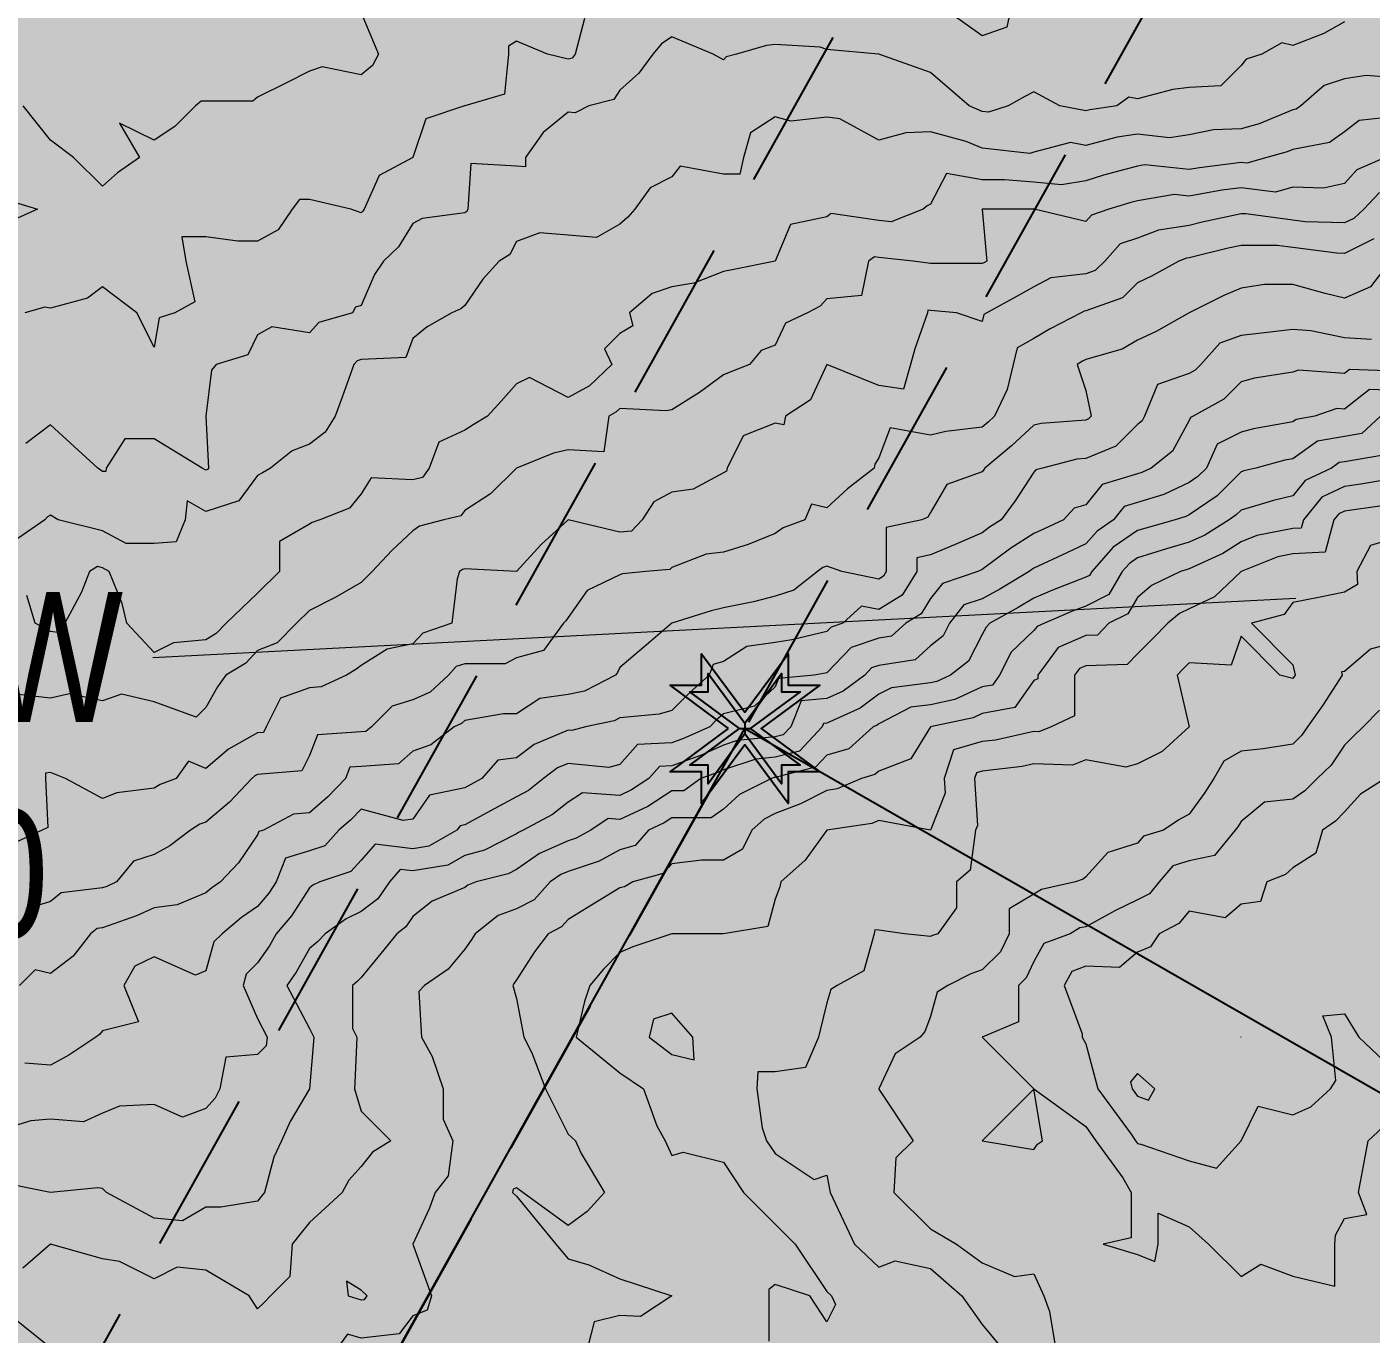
# Model space of a CAD drawing. Extents: x 532589 to 538856, y 6045658 to 6049082.
# Drawn here: x 533857.5 to 533960.9, y 6047280 to 6047380.6 of the extents above; entities that cross this region are included whole.
import ezdxf

# ---------------------------------------------------------------- set-up
doc = ezdxf.new("R2010")
doc.units = 0
doc.header["$LTSCALE"] = 5
doc.header["$PDSIZE"] = 0.5
doc.linetypes.add('foc-ACCESSROAD', pattern=[3.75, 2.5, -1.25])
doc.layers.get('Defpoints').update_dxf_attribs({"color": 9})
for name, color, linetype in [('C-AR', 13, 'foc-ACCESSROAD'), ('L-MON', 1, 'Continuous'), ('P-BUFFER-H 30m', 51, 'Continuous'), ('P-PROPOSED', 10, 'Continuous'), ('P-PROPOSED-H', 21, 'Continuous')]:
    doc.layers.add(name, color=color, linetype=linetype)
doc.layers.add('C-TOPO-MAJR', color=7, linetype='Continuous', lineweight=15, true_color=0xd3aa5f)
doc.layers.add('C-TOPO-MINR', color=7, linetype='Continuous', lineweight=13, true_color=0xe9d5af)
doc.layers.add('F-RW-T', color=190, linetype='Continuous', lineweight=9)
doc.styles.add('80CG', font='ARIALN.TTF', dxfattribs={"height": 10})
doc.dimstyles.new('Compass 5 000', dxfattribs={"dimscale": 5, "dimtxt": 9, "dimasz": 2, "dimexe": 0.2, "dimexo": 0.0625, "dimgap": 0.5, "dimtad": 0, "dimtih": 1, "dimtoh": 1, "dimzin": 0, "dimdsep": 46, "dimtxsty": '80CG', "dimcen": 0.1, "dimse1": 1, "dimse2": 1, "dimclrd": 256, "dimclrt": 256, "dimaunit": 1, "dimadec": 4, "dimazin": 0, "dimtfac": 0.06, "dimtofl": 0, "dimtmove": 0, "dimatfit": 1, "dimfxl": 0.2, "dimtolj": 1, "dimtzin": 0, "dimlwd": -1, "dimarcsym": 0})

# ---------------------------------------------------------------- blocks, each defined once
blk = doc.blocks.new('TEMP')
h = blk.add_hatch(color=255)
h.dxf.hatch_style = 1
h.paths.add_polyline_path([(0, 0.251), (-0.666, 1.152), (-0.666, 0.666), (-1.152, 0.666), (-0.251, 0), (-1.152, -0.666), (-0.666, -0.666), (-0.666, -1.152), (0, -0.251), (0.666, -1.152), (0.666, -0.666), (1.152, -0.666), (0.251, 0), (1.152, 0.666), (0.666, 0.666), (0.666, 1.152)])
h.paths.add_polyline_path([(0.566, 0.849), (0.566, 0.566), (0.849, 0.566), (0.083, 0), (0.849, -0.566), (0.566, -0.566), (0.566, -0.849), (0, -0.083), (-0.566, -0.849), (-0.566, -0.566), (-0.849, -0.566), (-0.083, 0), (-0.849, 0.566), (-0.566, 0.566), (-0.566, 0.849), (0, 0.083)], flags=16)
h = blk.add_hatch(color=1)
h.dxf.hatch_style = 1
h.paths.add_polyline_path([(0, 0.083), (-0.566, 0.849), (-0.566, 0.566), (-0.849, 0.566), (-0.083, 0), (-0.849, -0.566), (-0.566, -0.566), (-0.566, -0.849), (0, -0.083), (0.566, -0.849), (0.566, -0.566), (0.849, -0.566), (0.083, 0), (0.849, 0.566), (0.566, 0.566), (0.566, 0.849)])
at = {"color": 1}
for p, q in [((-0.083, 0), (0.083, 0)), ((0, 0.083), (0, -0.083))]:
    blk.add_line(p, q, dxfattribs=at)
at = {"color": 255, "flags": 128}
blk.add_lwpolyline([(-0.251, 0), (-1.152, 0.666), (-0.666, 0.666), (-0.666, 1.152), (0, 0.251), (0.666, 1.152), (0.666, 0.666), (1.152, 0.666), (0.251, 0), (1.152, -0.666), (0.666, -0.666), (0.666, -1.152), (0, -0.251), (-0.666, -1.152), (-0.666, -0.666), (-1.152, -0.666)], close=True, dxfattribs=at)
at = {"color": 1, "flags": 128}
blk.add_lwpolyline([(-0.083, 0), (-0.849, 0.566), (-0.566, 0.566), (-0.566, 0.849), (0, 0.083), (0.566, 0.849), (0.566, 0.566), (0.849, 0.566), (0.083, 0), (0.849, -0.566), (0.566, -0.566), (0.566, -0.849), (0, -0.083), (-0.566, -0.849), (-0.566, -0.566), (-0.849, -0.566)], close=True, dxfattribs=at)
blk = doc.blocks.new('*D570')
at = {"layer": 'Defpoints', "color": 0, "transparency": 16777216}
for p in [(533965.06, 6047337.11), (533985.67, 6047325.57), (533965.72, 6047324.53)]:
    blk.add_point(p, dxfattribs=at)
at = {"layer": 'F-RW-T', "transparency": 16777216}
for p, q in [((533995, 6047338.67), (534004.99, 6047339.2)), ((533955.08, 6047336.59), (533867.15, 6047332.01))]:
    blk.add_line(p, q, dxfattribs=at)
for points in [[(533994.91, 6047340.34), (533995.09, 6047337.01), (533985.01, 6047338.15)], [(533954.99, 6047338.26), (533955.16, 6047334.93), (533965.06, 6047337.11)]]:
    blk.add_solid(points, dxfattribs=at)
at = {"layer": 'F-RW-T', "transparency": 16777216, "insert": (533827.61, 6047332.01), "char_height": 10, "attachment_point": 5, "style": '80CG'}
blk.add_mtext('\\A1;Athabasca\\P20.00 P/L R/W\\PPLA 240970', dxfattribs=at)

msp = doc.modelspace()

# ---------------------------------------------------------------- hatches: boundary and pattern name
at = {"layer": 'P-BUFFER-H 30m'}
h = msp.add_hatch(color=256, dxfattribs=at)
h.dxf.hatch_style = 1
edge = h.paths.add_edge_path()
edge.add_line((533962.39, 6047413.291), (534135.818, 6047313.884))
edge.add_arc((534086.114, 6047227.17), 99.949, -29.1674, 60.17902, ccw=False)
edge.add_line((534173.389, 6047178.458), (534124.675, 6047091.178))
edge.add_arc((534037.4, 6047139.889), 99.949, 240.19293, 330.8326, ccw=False)
edge.add_line((533987.717, 6047053.163), (533814.265, 6047152.528))
edge.add_arc((533863.948, 6047239.254), 99.949, 150.83228, 240.19293, ccw=False)
edge.add_line((533776.673, 6047287.966), (533825.411, 6047375.289))
edge.add_arc((533912.686, 6047326.577), 99.949, 60.17902, 150.83228, ccw=False)
at = {"layer": 'P-PROPOSED-H'}
h = msp.add_hatch(color=256, dxfattribs=at)
h.dxf.hatch_style = 1
h.paths.add_polyline_path([(533912.686, 6047326.577), (534086.114, 6047227.17), (534037.4, 6047139.889), (533863.948, 6047239.254)])

# ---------------------------------------------------------------- linework, layer by layer
at = {"layer": 'C-AR', "flags": 128}
msp.add_lwpolyline([(533596.316, 6046643.489), (533602.891, 6046812.545), (533943.477, 6047422.759), (533956.785, 6047416.868), (533961.415, 6047413.882), (533622.68, 6046806.984), (533616.328, 6046643.67)], dxfattribs=at)
at = {"layer": 'C-TOPO-MAJR', "color": 9, "true_color": 0xbfbfbf, "flags": 128}
for points, elevation in [([(533962.801, 6047373.673), (533959.939, 6047373.377), (533958.819, 6047372.506), (533957.663, 6047371.672), (533954.837, 6047371.128), (533954.407, 6047370.946), (533952.846, 6047370.516), (533951.298, 6047370.073), (533950.856, 6047370.127), (533947.653, 6047369.736), (533946.874, 6047369.596), (533943.461, 6047369.947), (533942.892, 6047369.852), (533940.273, 6047369.153), (533938.911, 6047368.73), (533937.037, 6047368.407), (533934.929, 6047368.63), (533932.654, 6047368.809), (533930.947, 6047368.809), (533928.201, 6047369.28), (533926.966, 6047366.932), (533926.7, 6047366.8), (533926.396, 6047366.534), (533923.939, 6047365.578), (533922.984, 6047365.681), (533919.334, 6047366.202), (533919.002, 6047365.965), (533916.191, 6047365.363), (533915.021, 6047362.552), (533911.703, 6047361.888), (533911.039, 6047361.755), (533908.764, 6047360.845), (533907.057, 6047360.561), (533905.564, 6047360.064), (533903.8, 6047358.571), (533904.072, 6047357.574), (533903.076, 6047356.978), (533901.88, 6047355.784), (533902.446, 6047354.589), (533900.727, 6047352.955), (533899.094, 6047352.041), (533896.108, 6047353.593), (533895.112, 6047353.095), (533893.941, 6047351.778), (533892.9, 6047350.607), (533891.794, 6047349.944), (533891.131, 6047349.546), (533889.14, 6047348.616), (533888.393, 6047346.626), (533887.886, 6047345.888), (533887.149, 6047345.721), (533883.925, 6047345.867), (533883.167, 6047344.635), (533882.283, 6047343.528), (533879.983, 6047342.644), (533879.407, 6047342.422), (533879.186, 6047342.312), (533876.881, 6047340.967), (533876.881, 6047338.662), (533875.204, 6047336.985), (533872.771, 6047334.681), (533872.019, 6047333.884), (533871.222, 6047333.414), (533868.734, 6047333.187), (533867.241, 6047332.441), (533865.133, 6047334.681), (533864.776, 6047336.198), (533863.79, 6047338.662), (533863.259, 6047338.947), (533862.879, 6047339.042), (533862.263, 6047338.662), (533861.666, 6047337.07), (533860.364, 6047334.681), (533860.024, 6047333.933), (533859.277, 6047334.051), (533858.082, 6047334.681), (533857.44, 6047336.825)], 856), ([(533960.884, 6047356.506), (533958.819, 6047356.648), (533956.222, 6047357.186), (533954.837, 6047357.296), (533952.42, 6047357.006), (533950.856, 6047356.819), (533949.216, 6047356.228), (533947.758, 6047354.589), (533947.316, 6047354.147), (533946.874, 6047353.897), (533944.433, 6047353.048), (533943.436, 6047350.607), (533943.244, 6047350.256), (533942.892, 6047349.978), (533941.216, 6047348.302), (533938.911, 6047347.363), (533938.224, 6047347.312), (533935.593, 6047346.626), (533935.077, 6047346.478), (533934.929, 6047346.319), (533933.481, 6047344.092), (533932.414, 6047342.644), (533931.516, 6047342.075), (533930.947, 6047341.648), (533928.857, 6047340.753), (533926.966, 6047339.942), (533925.911, 6047339.716), (533925.911, 6047338.662), (533924.794, 6047336.852), (533922.984, 6047335.735), (533921.656, 6047336.008), (533920.227, 6047334.681), (533919.314, 6047334.368), (533919.002, 6047334.044), (533916.305, 6047333.396), (533915.021, 6047333.206), (533912.837, 6047332.882), (533911.039, 6047331.746), (533910.243, 6047331.495), (533909.933, 6047330.699), (533908.419, 6047329.337), (533907.057, 6047327.975), (533906.102, 6047327.673), (533903.076, 6047327.409), (533902.621, 6047327.172), (533900.422, 6047326.717), (533899.379, 6047326.433), (533899.094, 6047326.46), (533896.47, 6047325.36), (533895.112, 6047324.328), (533893.69, 6047324.157), (533892.458, 6047322.736), (533891.593, 6047322.273), (533891.131, 6047322.025), (533888.437, 6047321.447), (533887.149, 6047319.608), (533886.402, 6047319.501), (533883.167, 6047320.383), (533882.371, 6047319.55), (533881.461, 6047318.754), (533880.38, 6047317.56), (533879.186, 6047317.161), (533877.348, 6047316.61), (533876.626, 6047314.772), (533876.069, 6047313.907), (533875.204, 6047312.876), (533873.953, 6047312.042), (533872.466, 6047310.791), (533871.844, 6047310.169), (533871.222, 6047307.948), (533870.425, 6047307.606), (533867.241, 6047309.02), (533865.766, 6047308.283), (533864.899, 6047306.809), (533866.045, 6047304.022), (533863.259, 6047303.325), (533863.038, 6047303.049), (533862.761, 6047302.827), (533860.671, 6047301.434), (533859.277, 6047300.683), (533857.286, 6047300.836)], 857), ([(533962.801, 6047345.849), (533960.063, 6047345.381), (533958.819, 6047345.203), (533957.085, 6047344.378), (533955.657, 6047342.644), (533955.485, 6047341.996), (533954.837, 6047341.964), (533952.075, 6047341.425), (533950.856, 6047340.937), (533949.458, 6047340.059), (533946.874, 6047338.867), (533946.714, 6047338.822), (533946.21, 6047338.662), (533943.968, 6047337.586), (533942.892, 6047336.671), (533942.155, 6047335.418), (533940.681, 6047334.681), (533939.821, 6047333.77), (533938.911, 6047333.744), (533936.798, 6047332.812), (533935.214, 6047330.699), (533935.214, 6047330.414), (533934.929, 6047330.279), (533933.457, 6047328.189), (533930.947, 6047327.738), (533930.249, 6047327.416), (533926.966, 6047326.717), (533925.455, 6047324.246), (533922.984, 6047323.305), (533922.685, 6047323.034), (533921.656, 6047322.736), (533919.799, 6047321.939), (533919.002, 6047321.817), (533916.96, 6047320.796), (533915.021, 6047320.034), (533914.167, 6047319.607), (533913.228, 6047318.754), (533912.499, 6047317.294), (533911.039, 6047316.449), (533909.362, 6047316.449), (533907.057, 6047316.178), (533906.412, 6047315.418), (533904.072, 6047314.772), (533903.438, 6047314.41), (533903.076, 6047314.329), (533900.879, 6047312.987), (533899.094, 6047311.896), (533898.57, 6047311.314), (533897.563, 6047310.791), (533896.497, 6047309.406), (533895.112, 6047307.252), (533894.946, 6047306.975), (533894.828, 6047306.809), (533895.112, 6047305.813), (533895.682, 6047302.827), (533896.307, 6047301.632), (533897.352, 6047298.846), (533899.094, 6047295.362), (533899.663, 6047294.864), (533900.089, 6047293.868), (533901.88, 6047290.882), (533900.561, 6047289.415), (533899.094, 6047288.348), (533895.61, 6047290.882), (533895.112, 6047291.245), (533894.863, 6047291.131), (533894.806, 6047290.882), (533895.112, 6047290.598), (533898.157, 6047286.901), (533899.094, 6047285.763), (533900.686, 6047285.308), (533903.076, 6047284.246), (533907.057, 6047282.919), (533904.668, 6047281.327), (533903.076, 6047281.426), (533901.085, 6047280.928), (533900.587, 6047278.937)], 858), ([(533961.947, 6047322.736), (533960.035, 6047321.519), (533958.819, 6047320.159), (533958.116, 6047319.456), (533957.113, 6047318.754), (533956.607, 6047316.984), (533954.837, 6047315.859), (533954.268, 6047315.342), (533952.846, 6047314.772), (533952.35, 6047313.278), (533950.856, 6047313.064), (533949.631, 6047312.015), (533946.874, 6047312.532), (533946.078, 6047311.587), (533944.551, 6047310.791), (533943.887, 6047309.795), (533942.892, 6047309.369), (533941.514, 6047308.188), (533938.911, 6047308.283), (533937.835, 6047307.885), (533937.252, 6047306.809), (533938.645, 6047303.093), (533938.645, 6047302.827), (533938.911, 6047302.329), (533939.84, 6047298.846), (533942.394, 6047295.362), (533942.739, 6047294.864), (533942.892, 6047294.654), (533943.158, 6047294.598), (533946.874, 6047293.306), (533948.982, 6047292.756), (533950.856, 6047294.864), (533952.182, 6047297.519), (533954.837, 6047296.855), (533956.222, 6047297.461), (533957.732, 6047298.846), (533958.155, 6047299.51), (533957.824, 6047302.827), (533957.16, 6047304.486), (533958.819, 6047304.637), (533959.925, 6047302.827), (533962.801, 6047300.103)], 859)]:
    msp.add_lwpolyline(points, dxfattribs=dict(at, elevation=elevation))
at = {"layer": 'C-TOPO-MINR', "color": 254, "true_color": 0xd9d9d9, "flags": 128}
for points, elevation in [([(533883.167, 6047381.663), (533884.495, 6047378.479), (533884.052, 6047377.594), (533883.167, 6047376.886), (533880.181, 6047377.483), (533879.186, 6047377.151), (533877.416, 6047376.267), (533875.204, 6047375.162), (533874.841, 6047374.86), (533871.222, 6047374.86), (533870.86, 6047374.86), (533870.425, 6047374.497), (533868.834, 6047372.904), (533867.241, 6047371.841), (533864.587, 6047373.169), (533866.104, 6047370.516), (533864.43, 6047369.345), (533863.259, 6047368.304), (533861.047, 6047370.516), (533859.277, 6047371.842), (533857.154, 6047374.497)], 855.2), ([(533933.253, 6047382.461), (533932.852, 6047380.556), (533930.947, 6047379.884), (533927.296, 6047382.461)], 855.4), ([(533900.351, 6047381.204), (533899.625, 6047378.479), (533899.412, 6047378.16), (533899.094, 6047378.081), (533897.501, 6047378.479), (533895.112, 6047379.474), (533894.515, 6047379.076), (533894.515, 6047378.479), (533894.207, 6047375.402), (533891.131, 6047374.498), (533891.13, 6047374.498), (533891.129, 6047374.497), (533888.144, 6047373.502), (533887.149, 6047370.517), (533887.148, 6047370.516), (533887.148, 6047370.516), (533884.546, 6047369.137), (533883.388, 6047366.534), (533883.304, 6047366.397), (533883.167, 6047366.269), (533882.372, 6047366.534), (533879.186, 6047367.292), (533878.427, 6047367.292), (533877.858, 6047366.534), (533876.796, 6047364.941), (533875.204, 6047364.084), (533873.672, 6047364.084), (533871.222, 6047364.41), (533869.364, 6047364.41), (533869.674, 6047362.552), (533870.369, 6047359.423), (533868.833, 6047358.571), (533867.62, 6047358.191), (533867.241, 6047355.914), (533865.914, 6047358.571), (533863.259, 6047360.561), (533862.121, 6047359.708), (533859.277, 6047358.932), (533858.836, 6047359.012), (533857.288, 6047358.571)], 855.4), ([(533958.819, 6047380.967), (533957.226, 6047380.072), (533954.837, 6047379.143), (533953.984, 6047379.332), (533952.447, 6047378.479), (533951.253, 6047378.081), (533950.856, 6047377.594), (533949.307, 6047376.045), (533946.874, 6047375.902), (533945.617, 6047375.754), (533942.892, 6047375.028), (533942.229, 6047375.161), (533941.3, 6047374.497), (533939.225, 6047374.183), (533938.911, 6047374.099), (533936.92, 6047374.497), (533934.929, 6047375.583), (533934.226, 6047375.2), (533932.938, 6047374.497), (533931.425, 6047374.02), (533930.947, 6047374.071), (533929.952, 6047374.497), (533926.966, 6047377.057), (533922.985, 6047378.478), (533922.984, 6047378.478), (533922.979, 6047378.479), (533919.002, 6047378.825), (533918.472, 6047379.01), (533915.021, 6047379.225), (533914.357, 6047379.143), (533912.032, 6047378.479), (533911.26, 6047378.258), (533911.039, 6047378.037), (533910.245, 6047378.479), (533907.057, 6047379.807), (533906.261, 6047379.275), (533905.609, 6047378.479), (533904.542, 6047377.012), (533903.076, 6047375.692), (533902.598, 6047374.975), (533900.686, 6047374.497), (533899.624, 6047373.967), (533899.094, 6047374), (533897.172, 6047372.438), (533895.815, 6047370.516), (533895.815, 6047369.813), (533895.112, 6047369.852), (533891.599, 6047370.047), (533891.379, 6047366.534), (533891.296, 6047366.368), (533891.131, 6047366.269), (533887.851, 6047365.831), (533887.149, 6047365.448), (533886.051, 6047363.651), (533884.874, 6047362.552), (533884.206, 6047361.513), (533883.167, 6047359.138), (533882.725, 6047359.012), (533882.505, 6047358.571), (533879.923, 6047357.833), (533879.186, 6047357.039), (533876.29, 6047357.485), (533875.204, 6047356.865), (533874.445, 6047355.347), (533872.017, 6047354.589), (533871.664, 6047354.147), (533871.223, 6047350.607), (533871.223, 6047350.607), (533871.431, 6047346.626), (533871.343, 6047346.505), (533871.222, 6047346.467), (533870.939, 6047346.626), (533867.241, 6047348.876), (533864.99, 6047348.876), (533863.543, 6047346.626), (533863.524, 6047346.361), (533863.259, 6047346.361), (533862.898, 6047346.626), (533859.277, 6047349.944), (533857.381, 6047348.522)], 855.6), ([(533962.801, 6047376.641), (533960.478, 6047376.82), (533958.819, 6047376.583), (533957.255, 6047376.061), (533955.449, 6047374.497), (533955.094, 6047374.241), (533954.837, 6047374.191), (533952.255, 6047373.098), (533950.856, 6047372.712), (533948.732, 6047372.639), (533946.874, 6047372.267), (533945.364, 6047372.026), (533942.892, 6047372.325), (533941.32, 6047372.087), (533938.911, 6047371.445), (533937.749, 6047371.677), (533934.929, 6047370.935), (533934.61, 6047370.834), (533930.947, 6047371.226), (533929.703, 6047371.759), (533926.966, 6047372.506), (533925.062, 6047372.419), (533922.984, 6047371.842), (533919.997, 6047373.503), (533919.002, 6047373.613), (533916.215, 6047373.303), (533915.021, 6047373.644), (533913.117, 6047372.419), (533912.588, 6047370.516), (533912.306, 6047369.248), (533911.039, 6047369.248), (533907.72, 6047369.852), (533907.057, 6047369.023), (533905.399, 6047368.192), (533904.212, 6047366.534), (533903.688, 6047365.922), (533903.076, 6047365.397), (533901.266, 6047364.361), (533899.094, 6047364.543), (533896.922, 6047364.724), (533895.112, 6047364.046), (533894.614, 6047363.05), (533893.785, 6047362.552), (533892.536, 6047361.147), (533891.131, 6047359.139), (533890.824, 6047358.877), (533890.135, 6047358.571), (533888.234, 6047357.485), (533887.149, 6047356.581), (533886.606, 6047355.132), (533883.167, 6047354.968), (533882.872, 6047354.884), (533882.598, 6047354.589), (533881.7, 6047352.074), (533881.177, 6047350.607), (533880.398, 6047349.395), (533879.186, 6047348.463), (533877.859, 6047347.952), (533876.198, 6047346.626), (533875.583, 6047346.247), (533875.204, 6047346.057), (533873.756, 6047344.092), (533871.222, 6047343.281), (533869.774, 6047344.092), (533869.629, 6047342.644), (533868.947, 6047340.937), (533867.241, 6047340.806), (533865.097, 6047340.806), (533863.259, 6047341.791), (533859.846, 6047342.644), (533859.277, 6047343.006), (533859.043, 6047342.878), (533858.835, 6047342.644), (533856.744, 6047341.196)], 855.8), ([(533961.948, 6047370.516), (533959.771, 6047369.564), (533958.819, 6047368.525), (533957.197, 6047368.156), (533954.837, 6047368.24), (533953.51, 6047367.861), (533950.856, 6047368.185), (533949.384, 6047368.005), (533946.874, 6047367.555), (533945.736, 6047367.671), (533942.892, 6047367.197), (533942.368, 6047367.058), (533940.681, 6047366.534), (533939.353, 6047366.091), (533938.911, 6047365.597), (533934.93, 6047366.534), (533934.929, 6047366.534), (533934.929, 6047366.534), (533930.947, 6047366.534), (533930.947, 6047366.534), (533930.947, 6047366.534), (533930.947, 6047366.529), (533931.309, 6047362.552), (533931.076, 6047362.424), (533930.947, 6047362.353), (533927.165, 6047362.353), (533926.966, 6047362.371), (533925.637, 6047362.552), (533922.984, 6047362.836), (533922.653, 6047362.884), (533922.189, 6047362.552), (533921.657, 6047359.897), (533919.002, 6047359.656), (533918.483, 6047359.09), (533917.509, 6047358.571), (533915.817, 6047357.775), (533915.021, 6047356.082), (533913.935, 6047355.674), (533913.031, 6047354.589), (533911.608, 6047354.02), (533911.039, 6047353.792), (533909.201, 6047352.445), (533907.057, 6047351.104), (533906.639, 6047351.026), (533903.076, 6047351.204), (533902.769, 6047350.913), (533902.223, 6047350.607), (533901.831, 6047347.87), (533899.094, 6047348.031), (533897.956, 6047347.763), (533895.112, 6047346.626), (533895.112, 6047346.626), (533895.112, 6047346.626), (533893.122, 6047344.634), (533891.131, 6047343.367), (533890.836, 6047342.938), (533889.54, 6047342.644), (533887.647, 6047342.146), (533887.149, 6047341.79), (533885.527, 6047340.284), (533884.021, 6047338.662), (533883.167, 6047337.809), (533881.175, 6047336.67), (533879.186, 6047335.675), (533878.191, 6047334.681), (533876.697, 6047333.187), (533875.204, 6047332.573), (533874.294, 6047331.609), (533872.753, 6047330.699), (533872.127, 6047329.794), (533871.222, 6047328.21), (533870.476, 6047327.463), (533867.241, 6047328.629), (533864.726, 6047329.232), (533863.259, 6047328.708), (533860.726, 6047329.251), (533859.277, 6047328.929), (533856.789, 6047329.205)], 856.2), ([(533855.296, 6047367.453), (533858.281, 6047366.534), (533856.215, 6047365.615)], 855.2), ([(533961.502, 6047367.832), (533960.312, 6047366.534), (533959.522, 6047365.831), (533958.819, 6047365.48), (533955.802, 6047365.569), (533954.837, 6047365.696), (533951.218, 6047366.172), (533950.856, 6047366.172), (533947.869, 6047365.538), (533946.874, 6047365.289), (533944.506, 6047364.92), (533942.892, 6047364.322), (533941.565, 6047363.879), (533940.377, 6047362.552), (533939.644, 6047361.819), (533938.911, 6047361.557), (533936.213, 6047361.268), (533934.929, 6047360.561), (533933.644, 6047359.855), (533931.309, 6047358.571), (533931.075, 6047358.442), (533930.947, 6047357.908), (533928.955, 6047358.571), (533926.966, 6047358.751), (533926.757, 6047358.78), (533926.732, 6047358.571), (533925.754, 6047355.8), (533925.418, 6047354.589), (533924.888, 6047352.685), (533922.984, 6047352.966), (533919.003, 6047354.589), (533919.002, 6047354.589), (533919.002, 6047354.589), (533919.002, 6047354.589), (533917.728, 6047351.881), (533915.817, 6047350.607), (533915.684, 6047349.944), (533915.021, 6047350.077), (533912.555, 6047349.091), (533911.323, 6047346.626), (533911.273, 6047346.392), (533911.039, 6047346.264), (533908.697, 6047344.986), (533907.057, 6047344.767), (533905.673, 6047344.029), (533904.782, 6047342.644), (533903.96, 6047341.759), (533903.076, 6047341.689), (533899.096, 6047342.644), (533899.094, 6047342.645), (533899.093, 6047342.644), (533899.093, 6047342.644), (533897.017, 6047340.74), (533895.112, 6047338.663), (533895.112, 6047338.663), (533891.131, 6047338.871), (533890.965, 6047338.828), (533890.733, 6047338.662), (533890.563, 6047338.094), (533890.135, 6047334.681), (533887.919, 6047333.91), (533887.149, 6047333.088), (533885.158, 6047332.69), (533883.167, 6047331.422), (533882.748, 6047331.118), (533882.031, 6047330.699), (533880.091, 6047329.794), (533879.186, 6047329.703), (533876.973, 6047328.929), (533875.868, 6047326.717), (533875.646, 6047326.275), (533875.204, 6047326.239), (533872.958, 6047324.981), (533871.222, 6047323.494), (533869.895, 6047324.063), (533868.947, 6047322.736), (533867.7, 6047322.276), (533867.241, 6047321.989), (533864.365, 6047321.629), (533863.259, 6047321.203), (533860.414, 6047322.736), (533859.277, 6047323.204), (533858.879, 6047323.133), (533858.879, 6047322.736), (533859.068, 6047318.963), (533858.615, 6047318.754), (533856.344, 6047317.706)], 856.4), ([(533961.083, 6047364.27), (533958.819, 6047363.138), (533958.215, 6047363.156), (533954.837, 6047363.6), (533953.631, 6047363.759), (533950.856, 6047363.759), (533949.86, 6047363.548), (533946.874, 6047362.801), (533946.659, 6047362.767), (533946.078, 6047362.552), (533944.03, 6047361.415), (533942.892, 6047360.876), (533941.739, 6047359.723), (533938.911, 6047358.713), (533938.782, 6047358.699), (533938.549, 6047358.571), (533936.173, 6047357.326), (533934.929, 6047356.58), (533933.644, 6047355.873), (533933.336, 6047354.589), (533932.874, 6047352.662), (533931.895, 6047350.607), (533931.4, 6047350.155), (533930.947, 6047349.777), (533928.145, 6047349.428), (533926.966, 6047349.159), (533923.869, 6047349.722), (533922.984, 6047347.421), (533922.678, 6047346.931), (533922.622, 6047346.626), (533920.595, 6047345.033), (533919.002, 6047343.563), (533917.807, 6047343.839), (533917.296, 6047342.644), (533915.633, 6047342.031), (533915.021, 6047341.582), (533912.935, 6047340.748), (533911.039, 6047340.155), (533909.712, 6047339.989), (533907.057, 6047338.968), (533906.91, 6047338.809), (533905.065, 6047338.662), (533903.265, 6047338.473), (533903.076, 6047338.397), (533900.542, 6047337.214), (533899.094, 6047335.122), (533898.905, 6047334.87), (533898.732, 6047334.681), (533897.208, 6047332.585), (533895.112, 6047332.027), (533894.246, 6047331.565), (533891.131, 6047331.565), (533890.488, 6047331.341), (533889.886, 6047330.699), (533888.476, 6047329.372), (533887.149, 6047328.794), (533885.557, 6047328.31), (533883.964, 6047326.717), (533883.54, 6047326.344), (533883.167, 6047326.319), (533879.808, 6047326.095), (533879.186, 6047324.505), (533878.596, 6047323.326), (533875.204, 6047323.054), (533875, 6047322.94), (533874.762, 6047322.736), (533873.043, 6047320.915), (533871.222, 6047319.383), (533870.763, 6047319.213), (533870.027, 6047318.754), (533868.452, 6047317.542), (533867.241, 6047316.896), (533865.648, 6047316.365), (533864.345, 6047314.772), (533863.6, 6047314.431), (533863.259, 6047314.313), (533860.101, 6047313.948), (533859.277, 6047313.279), (533857.381, 6047312.687)], 856.6), ([(533962.332, 6047362.552), (533960.809, 6047360.562), (533958.819, 6047359.708), (533957.326, 6047360.064), (533954.837, 6047360.742), (533952.665, 6047360.742), (533950.856, 6047360.457), (533949.528, 6047359.898), (533946.874, 6047358.571), (533946.874, 6047358.57), (533946.874, 6047358.57), (533944.325, 6047357.137), (533942.892, 6047356.463), (533941.712, 6047355.769), (533938.911, 6047354.968), (533938.662, 6047354.838), (533938.247, 6047354.589), (533938.911, 6047352.596), (533939.329, 6047350.607), (533939.12, 6047350.398), (533938.911, 6047350.313), (533935.478, 6047350.058), (533934.929, 6047349.915), (533933.21, 6047348.345), (533931.147, 6047346.626), (533931.068, 6047346.505), (533930.947, 6047346.341), (533928.223, 6047345.368), (533926.966, 6047343.212), (533926.767, 6047342.843), (533926.302, 6047342.644), (533923.569, 6047342.058), (533923.569, 6047338.662), (533923.346, 6047338.3), (533922.984, 6047338.077), (533920.14, 6047338.662), (533919.002, 6047339.081), (533918.696, 6047338.969), (533918.278, 6047338.662), (533916.454, 6047337.229), (533915.021, 6047336.777), (533913.361, 6047336.34), (533911.039, 6047335.875), (533910.084, 6047335.636), (533907.058, 6047334.681), (533907.057, 6047334.68), (533907.057, 6047334.68), (533904.914, 6047332.843), (533903.076, 6047331.267), (533902.877, 6047330.898), (533902.744, 6047330.699), (533900.345, 6047329.447), (533899.094, 6047329.189), (533896.922, 6047328.889), (533895.112, 6047327.712), (533894.117, 6047327.712), (533891.131, 6047327.186), (533890.889, 6047326.959), (533890.334, 6047326.717), (533888.534, 6047325.332), (533887.149, 6047324.843), (533886.029, 6047323.856), (533883.167, 6047323.665), (533882.296, 6047323.606), (533881.955, 6047322.736), (533880.601, 6047321.32), (533879.186, 6047320.081), (533877.96, 6047319.979), (533875.647, 6047318.754), (533875.306, 6047318.652), (533875.204, 6047318.391), (533873.729, 6047316.247), (533872.359, 6047314.772), (533871.677, 6047314.317), (533871.222, 6047313.934), (533869.01, 6047313.003), (533867.241, 6047312.781), (533865.876, 6047312.156), (533863.259, 6047311.25), (533862.847, 6047311.203), (533862.34, 6047310.791), (533861.008, 6047309.059), (533859.277, 6047307.728), (533858.083, 6047308.004), (533856.886, 6047306.809)], 856.8), ([(533962.801, 6047354.073), (533959.202, 6047354.206), (533958.819, 6047353.903), (533955.28, 6047354.146), (533954.837, 6047353.991), (533951.894, 6047353.55), (533950.856, 6047353.262), (533949.528, 6047351.935), (533947.18, 6047350.607), (533946.976, 6047350.505), (533946.874, 6047350.275), (533945.586, 6047347.914), (533943.955, 6047346.626), (533943.231, 6047346.286), (533942.892, 6047346.183), (533940.181, 6047345.355), (533938.911, 6047343.782), (533938.026, 6047343.529), (533937.204, 6047342.644), (533935.653, 6047341.92), (533934.929, 6047341.582), (533933.141, 6047340.45), (533930.947, 6047338.805), (533930.847, 6047338.762), (533930.615, 6047338.662), (533927.878, 6047337.75), (533926.966, 6047336.577), (533926.242, 6047335.404), (533925.069, 6047334.681), (533923.979, 6047333.685), (533922.984, 6047333.528), (533920.876, 6047332.807), (533919.002, 6047330.858), (533918.874, 6047330.828), (533918.006, 6047330.699), (533915.28, 6047330.439), (533915.021, 6047329.78), (533913.428, 6047328.31), (533911.039, 6047327.713), (533910.515, 6047327.241), (533909.991, 6047326.717), (533907.971, 6047325.803), (533907.057, 6047325.478), (533904.431, 6047325.362), (533903.076, 6047323.821), (533902.222, 6047323.589), (533899.094, 6047323.891), (533898.28, 6047323.55), (533897.208, 6047322.736), (533896.038, 6047321.809), (533895.112, 6047321.313), (533893.445, 6047320.421), (533891.131, 6047319.18), (533890.779, 6047319.105), (533890.534, 6047318.754), (533888.379, 6047317.523), (533887.149, 6047317.314), (533884.235, 6047317.686), (533883.167, 6047316.449), (533882.371, 6047315.569), (533879.982, 6047314.772), (533879.443, 6047314.515), (533879.186, 6047314.33), (533877.801, 6047312.175), (533876.638, 6047310.791), (533876.123, 6047309.872), (533875.204, 6047308.551), (533874.333, 6047307.68), (533874.089, 6047306.809), (533875.204, 6047304.275), (533875.928, 6047302.827), (533875.868, 6047302.163), (533875.204, 6047301.5), (533872.753, 6047301.297), (533872.308, 6047298.846), (533871.925, 6047298.143), (533871.222, 6047297.352), (533869.412, 6047296.674), (533867.241, 6047297.651), (533864.586, 6047297.519), (533863.259, 6047296.988), (533861.811, 6047296.312), (533859.277, 6047296.523), (533857.746, 6047296.395), (533855.296, 6047295.66)], 857.2), ([(533962.801, 6047352.598), (533960.733, 6047352.675), (533958.819, 6047351.156), (533958.229, 6047351.197), (533956.544, 6047350.607), (533955.086, 6047350.358), (533954.837, 6047350.181), (533951.821, 6047349.642), (533950.856, 6047349.382), (533949.018, 6047348.463), (533948.201, 6047346.626), (533947.538, 6047345.962), (533946.874, 6047345.506), (533944.926, 6047344.592), (533942.892, 6047343.971), (533941.876, 6047343.661), (533941.054, 6047342.644), (533939.781, 6047341.773), (533938.911, 6047340.786), (533937.463, 6047340.11), (533934.929, 6047338.927), (533934.767, 6047338.825), (533934.55, 6047338.662), (533932.298, 6047337.311), (533930.947, 6047336.561), (533929.537, 6047336.091), (533928.44, 6047334.681), (533927.937, 6047333.709), (533926.966, 6047332.949), (533925.789, 6047331.876), (533922.984, 6047331.432), (533922.438, 6047331.245), (533921.912, 6047330.699), (533920.242, 6047329.459), (533919.002, 6047328.898), (533917.011, 6047328.708), (533916.227, 6047326.717), (533915.643, 6047326.095), (533915.021, 6047325.936), (533912.105, 6047325.651), (533911.039, 6047325.295), (533909.277, 6047324.498), (533907.057, 6047323.709), (533906.125, 6047323.667), (533905.305, 6047322.736), (533903.96, 6047321.851), (533903.076, 6047321.439), (533900.189, 6047321.64), (533899.094, 6047320.911), (533897.89, 6047319.958), (533895.643, 6047318.754), (533895.275, 6047318.591), (533895.112, 6047318.479), (533892.669, 6047317.215), (533891.131, 6047316.82), (533889.827, 6047316.075), (533887.149, 6047315.619), (533886.178, 6047315.743), (533885.339, 6047314.772), (533884.458, 6047313.481), (533883.167, 6047312.497), (533882.011, 6047311.946), (533880.411, 6047310.791), (533879.798, 6047310.178), (533879.186, 6047309.653), (533878.165, 6047307.83), (533877.454, 6047306.809), (533879.186, 6047303.491), (533879.517, 6047302.827), (533879.504, 6047302.509), (533879.186, 6047298.85), (533879.185, 6047298.846), (533879.185, 6047298.846), (533877.719, 6047296.331), (533877.042, 6047294.864), (533876.461, 6047293.607), (533875.735, 6047290.882), (533875.499, 6047290.587), (533875.204, 6047290.219), (533872.36, 6047289.744), (533871.222, 6047289.744), (533869.412, 6047288.711), (533867.241, 6047288.892), (533863.565, 6047290.882), (533863.259, 6047291.188), (533862.898, 6047291.243), (533859.277, 6047290.883), (533859.277, 6047290.883), (533855.296, 6047291.679)], 857.4), ([(533961.589, 6047350.607), (533960.146, 6047349.28), (533958.819, 6047349.053), (533956.745, 6047348.699), (533954.837, 6047347.337), (533954.234, 6047347.229), (533951.992, 6047346.626), (533951.083, 6047346.398), (533950.856, 6047346.331), (533949.012, 6047344.487), (533946.874, 6047343.017), (533946.62, 6047342.898), (533945.788, 6047342.644), (533943.529, 6047342.007), (533942.892, 6047341.806), (533941.026, 6047340.529), (533939.379, 6047338.662), (533939.206, 6047338.367), (533938.911, 6047338.22), (533936.362, 6047337.229), (533934.929, 6047336.615), (533933.72, 6047335.889), (533931.544, 6047334.681), (533931.239, 6047334.389), (533930.947, 6047333.828), (533929.879, 6047331.767), (533928.513, 6047330.699), (533927.454, 6047330.21), (533926.966, 6047330.106), (533923.961, 6047329.722), (533922.984, 6047329.22), (533921.548, 6047328.153), (533919.002, 6047327.002), (533918.743, 6047326.977), (533918.64, 6047326.717), (533916.887, 6047324.851), (533915.021, 6047324.375), (533913.527, 6047324.229), (533911.039, 6047323.399), (533910.582, 6047323.192), (533909.297, 6047322.736), (533908, 6047321.793), (533907.057, 6047321.793), (533905.224, 6047320.587), (533903.076, 6047319.587), (533902.18, 6047319.65), (533900.835, 6047318.754), (533899.713, 6047318.135), (533899.094, 6047317.934), (533896.9, 6047316.966), (533895.112, 6047315.733), (533894.479, 6047315.406), (533892.015, 6047314.772), (533891.365, 6047314.538), (533891.131, 6047314.353), (533888.624, 6047313.298), (533887.149, 6047312.118), (533886.611, 6047311.329), (533885.904, 6047310.791), (533884.677, 6047309.28), (533883.167, 6047307.421), (533882.861, 6047307.115), (533882.504, 6047306.809), (533882.504, 6047303.491), (533882.836, 6047302.827), (533882.689, 6047299.323), (533882.648, 6047298.846), (533883.167, 6047297.139), (533885.442, 6047294.864), (533884.052, 6047293.979), (533883.167, 6047292.873), (533882.23, 6047291.819), (533881.719, 6047290.882), (533880.397, 6047289.671), (533879.186, 6047288.56), (533878.448, 6047287.638), (533877.858, 6047286.901), (533877.693, 6047284.412), (533876.199, 6047282.919), (533875.701, 6047282.422), (533875.204, 6047281.924), (533874.541, 6047282.919), (533871.222, 6047284.91), (533869.01, 6047285.131), (533867.241, 6047284.247), (533864.585, 6047285.574), (533863.259, 6047285.764), (533859.279, 6047286.899), (533859.277, 6047286.899), (533857.134, 6047285.062)], 857.6), ([(533961.805, 6047347.621), (533958.819, 6047347.111), (533958.404, 6047347.04), (533957.824, 6047346.626), (533955.8, 6047345.662), (533954.837, 6047344.493), (533953.358, 6047344.123), (533950.856, 6047343.381), (533950.487, 6047343.012), (533949.951, 6047342.644), (533948.061, 6047341.456), (533946.874, 6047340.908), (533945.122, 6047340.414), (533942.892, 6047339.71), (533942.27, 6047339.284), (533941.721, 6047338.662), (533940.68, 6047336.892), (533938.911, 6047336.008), (533937.955, 6047335.636), (533935.725, 6047334.681), (533935.173, 6047334.437), (533934.929, 6047334.112), (533933.181, 6047332.447), (533932.274, 6047330.699), (533931.726, 6047329.92), (533930.947, 6047329.78), (533928.852, 6047328.813), (533926.966, 6047328.412), (533925.463, 6047328.22), (533922.984, 6047326.945), (533922.853, 6047326.848), (533922.565, 6047326.717), (533920.694, 6047325.025), (533919.002, 6047324.534), (533918.131, 6047323.607), (533915.021, 6047322.814), (533914.949, 6047322.807), (533914.736, 6047322.736), (533912.271, 6047321.503), (533911.039, 6047320.383), (533910.096, 6047319.697), (533907.057, 6047319.697), (533906.488, 6047319.323), (533905.265, 6047318.754), (533904.259, 6047317.57), (533903.076, 6047317.244), (533901.483, 6047316.365), (533899.094, 6047315.592), (533898.525, 6047315.341), (533897.701, 6047314.772), (533896.475, 6047313.41), (533895.112, 6047312.701), (533893.707, 6047312.196), (533891.927, 6047310.791), (533891.628, 6047310.293), (533891.131, 6047309.597), (533889.864, 6047308.076), (533888.033, 6047306.809), (533887.617, 6047306.341), (533887.812, 6047302.827), (533888.642, 6047301.334), (533889.472, 6047298.846), (533889.472, 6047296.522), (533890.226, 6047294.864), (533889.856, 6047292.156), (533888.855, 6047290.882), (533888.406, 6047289.625), (533887.149, 6047286.901), (533887.149, 6047286.9), (533888.571, 6047282.919), (533888.255, 6047281.813), (533887.149, 6047281.388), (533886.087, 6047279.999), (533883.167, 6047279.674), (533882.12, 6047279.985), (533881.358, 6047278.937)], 857.8), ([(533961.722, 6047343.722), (533958.819, 6047343.308), (533958.369, 6047343.094), (533957.999, 6047342.644), (533957.337, 6047340.144), (533954.837, 6047340.022), (533953.7, 6047339.8), (533950.856, 6047338.662), (533950.855, 6047338.662), (533950.855, 6047338.662), (533948.811, 6047336.725), (533946.874, 6047335.796), (533946.12, 6047335.434), (533945.234, 6047334.681), (533944.063, 6047333.509), (533942.892, 6047332.338), (533942.096, 6047331.495), (533938.911, 6047331.402), (533938.423, 6047331.187), (533938.057, 6047330.699), (533938.057, 6047327.57), (533936.256, 6047326.717), (533935.314, 6047326.332), (533934.929, 6047326.344), (533931.968, 6047325.696), (533930.947, 6047325.579), (533928.735, 6047324.948), (533928.02, 6047322.736), (533928.086, 6047321.616), (533926.966, 6047318.754), (533926.965, 6047318.754), (533922.984, 6047319.512), (533922.453, 6047319.285), (533919.002, 6047318.754), (533919.002, 6047318.754), (533919.002, 6047318.754), (533917.325, 6047316.449), (533915.463, 6047314.772), (533915.383, 6047314.41), (533915.021, 6047313.444), (533914.452, 6047311.359), (533911.039, 6047310.791), (533911.039, 6047310.791), (533907.057, 6047310.791), (533907.057, 6047310.791), (533907.056, 6047310.791), (533904.071, 6047309.795), (533903.076, 6047309.342), (533901.809, 6047308.076), (533900.752, 6047306.809), (533900.338, 6047305.565), (533899.707, 6047302.827), (533903.076, 6047300.089), (533904.885, 6047298.846), (533905.92, 6047296.001), (533906.56, 6047294.864), (533907.057, 6047293.727), (533907.941, 6047293.98), (533911.039, 6047293.205), (533912.587, 6047290.882), (533915.021, 6047288.449), (533916.569, 6047286.901), (533919.002, 6047283.251), (533919.364, 6047282.919), (533919.666, 6047282.255), (533919.002, 6047280.931), (533917.674, 6047282.919), (533915.021, 6047283.803), (533914.524, 6047283.416), (533914.524, 6047282.919), (533914.524, 6047279.434)], 858.2), ([(533962.801, 6047341.251), (533960.809, 6047340.653), (533959.756, 6047338.662), (533959.814, 6047337.667), (533958.819, 6047337.07), (533956.827, 6047336.672), (533954.837, 6047336.274), (533954.174, 6047335.344), (533951.651, 6047334.681), (533954.837, 6047331.494), (533955.018, 6047330.699), (533954.948, 6047330.588), (533954.837, 6047330.434), (533953.843, 6047330.699), (533950.856, 6047333.686), (533950.109, 6047331.445), (533946.874, 6047331.636), (533946.405, 6047331.167), (533945.937, 6047330.699), (533946.873, 6047326.718), (533946.873, 6047326.717), (533944.788, 6047324.821), (533942.892, 6047323.873), (533942.007, 6047323.62), (533938.911, 6047324.183), (533937.883, 6047323.763), (533934.929, 6047323.855), (533934.01, 6047323.654), (533930.947, 6047323.304), (533930.505, 6047323.178), (533930.362, 6047322.736), (533930.574, 6047319.127), (533930.428, 6047318.754), (533930.028, 6047315.691), (533928.956, 6047314.772), (533928.956, 6047312.782), (533927.533, 6047310.791), (533927.113, 6047310.643), (533926.966, 6047310.57), (533924.974, 6047310.791), (533922.984, 6047311.055), (533922.678, 6047311.096), (533922.623, 6047310.791), (533921.846, 6047307.946), (533919.798, 6047306.809), (533919.308, 6047306.503), (533919.002, 6047305.482), (533918.472, 6047303.358), (533918.339, 6047302.827), (533917.363, 6047300.485), (533915.021, 6047300.173), (533913.693, 6047300.173), (533913.598, 6047298.846), (533914.025, 6047295.859), (533914.357, 6047294.864), (533915.021, 6047293.869), (533918.008, 6047291.877), (533919.002, 6047292.209), (533919.251, 6047290.882), (533919.444, 6047290.44), (533921.11, 6047286.901), (533922.984, 6047285.131), (533924.258, 6047285.627), (533926.966, 6047285.034), (533929.383, 6047282.919), (533930.947, 6047280.729), (533932.44, 6047278.937)], 858.4), ([(533962.801, 6047333.233), (533960.81, 6047332.69), (533958.819, 6047330.964), (533958.585, 6047330.933), (533958.638, 6047330.699), (533957.16, 6047328.376), (533955.975, 6047326.717), (533955.52, 6047326.034), (533954.837, 6047325.389), (533952.562, 6047325.011), (533950.856, 6047324.831), (533949.528, 6047324.063), (533948.76, 6047322.736), (533948.03, 6047321.58), (533946.874, 6047319.979), (533946.077, 6047319.55), (533944.883, 6047318.754), (533943.347, 6047318.299), (533942.892, 6047317.758), (533940.617, 6047317.047), (533938.911, 6047315.17), (533938.701, 6047314.981), (533938.115, 6047314.772), (533935.519, 6047314.182), (533934.929, 6047313.835), (533933.012, 6047312.708), (533933.012, 6047310.791), (533932.341, 6047309.397), (533930.947, 6047308.003), (533930.063, 6047307.693), (533928.293, 6047306.809), (533927.485, 6047306.29), (533926.966, 6047304.42), (533926.523, 6047303.27), (533926.169, 6047302.827), (533924.258, 6047301.553), (533922.984, 6047298.846), (533922.987, 6047298.842), (533925.639, 6047294.864), (533924.312, 6047293.536), (533924.155, 6047290.882), (533926.966, 6047288.072), (533928.956, 6047286.901), (533930.947, 6047285.478), (533933.436, 6047284.411), (533934.929, 6047284.625), (533935.675, 6047282.919), (533936.123, 6047281.724), (533936.588, 6047278.937)], 858.6), ([(533961.521, 6047327.997), (533960.241, 6047326.717), (533959.53, 6047326.006), (533958.819, 6047325.295), (533957.795, 6047323.759), (533956.711, 6047322.736), (533955.774, 6047321.798), (533954.837, 6047321.142), (533952.665, 6047320.926), (533950.856, 6047319.418), (533950.599, 6047319.011), (533950.413, 6047318.754), (533948.804, 6047316.823), (533946.874, 6047316.394), (533945.623, 6047316.023), (533944.569, 6047314.772), (533943.803, 6047313.862), (533942.892, 6047313.387), (533941.136, 6047312.547), (533938.911, 6047311.334), (533938.468, 6047311.233), (533937.716, 6047310.791), (533935.682, 6047310.037), (533934.929, 6047308.646), (533934.332, 6047307.406), (533933.735, 6047306.809), (533933.735, 6047304.021), (533930.948, 6047302.827), (533934.929, 6047298.846), (533934.929, 6047298.846), (533938.911, 6047295.97), (533939.676, 6047294.864), (533941.754, 6047292.02), (533942.394, 6047290.882), (533942.394, 6047287.398), (533940.239, 6047286.901), (533942.892, 6047286.104), (533944.22, 6047285.573), (533944.486, 6047286.901), (533944.486, 6047289.289), (533946.874, 6047288.227), (533948.367, 6047286.901), (533950.856, 6047284.412), (533952.386, 6047285.37), (533954.837, 6047284.436), (533958.073, 6047283.665), (533958.073, 6047286.901), (533958.117, 6047287.603), (533958.819, 6047288.89), (533960.526, 6047289.175), (533959.905, 6047290.882), (533960.349, 6047293.333), (533960.628, 6047294.864), (533961.762, 6047295.903)], 858.8), ([(533908.696, 6047302.827), (533907.057, 6047304.685), (533905.664, 6047304.221), (533905.316, 6047302.827), (533907.057, 6047301.5), (533908.799, 6047301.086), (533908.696, 6047302.827)], 858.4), ([(533950.856, 6047302.827), (533950.857, 6047302.827), (533950.856, 6047302.828), (533950.855, 6047302.828), (533950.854, 6047302.827), (533950.856, 6047302.827), (533950.856, 6047302.827)], 859.2), ([(533943.745, 6047297.993), (533944.219, 6047298.846), (533942.892, 6047300.04), (533942.35, 6047299.388), (533942.494, 6047298.846), (533942.892, 6047298.303), (533943.745, 6047297.993)], 859.2), ([(533935.194, 6047294.599), (533935.592, 6047294.864), (533934.929, 6047298.841), (533932.94, 6047296.852), (533930.952, 6047294.864), (533934.929, 6047294.2), (533935.194, 6047294.599)], 858.8), ([(533883.432, 6047282.654), (533883.635, 6047282.919), (533883.167, 6047283.361), (533882.031, 6047284.055), (533882.172, 6047282.919), (533883.167, 6047282.624), (533883.432, 6047282.654)], 857.6), ([(533855.296, 6047282.123), (533859.272, 6047278.942), (533859.277, 6047278.939), (533859.278, 6047278.937), (533859.278, 6047278.936), (533859.277, 6047278.932), (533858.481, 6047275.752), (533857.95, 6047274.956), (533856.889, 6047273.362)], 857.6)]:
    msp.add_lwpolyline(points, dxfattribs=dict(at, elevation=elevation))
at = {"layer": 'P-PROPOSED'}
msp.add_lwpolyline([(533912.686, 6047326.577), (534086.114, 6047227.17), (534037.4, 6047139.889), (533863.948, 6047239.254)], close=True, dxfattribs=at)

# ---------------------------------------------------------------- block references
at = {"layer": 'L-MON', "color": 3, "xscale": 4.99744, "yscale": 4.99744, "zscale": 4.99744}
msp.add_blockref('TEMP', (533912.686, 6047326.577), dxfattribs=at)

# ---------------------------------------------------------------- dimensions: what is measured, and where the dimension line sits
at = {"layer": 'F-RW-T', "color": 3}
dim = msp.add_linear_dim(base=(533965.062, 6047337.113), p1=(533985.671, 6047325.566), p2=(533965.719, 6047324.525), angle=182.98567, text='Athabasca\\P20.00 P/L R/W\\PPLA 240970', dimstyle='Compass 5 000', dxfattribs=at)
dim.commit()
dim.dimension.update_dxf_attribs({"geometry": '*D570', "text_midpoint": (533827.611, 6047332.006), "dimtype": 161})

doc.saveas('drawing.dxf')
